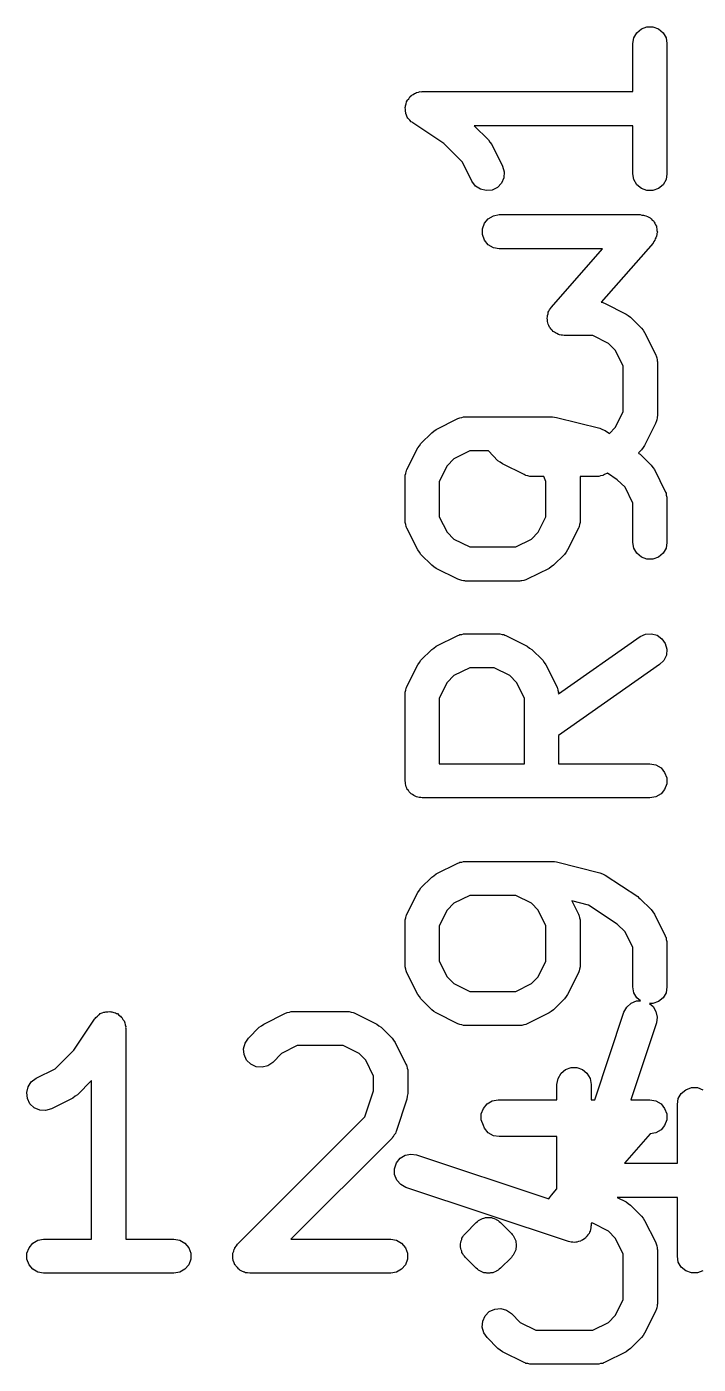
# Model space of a CAD drawing. Extents: x 128.4 to 190.5, y -130.4 to -95.9.
# Drawn here: x 159.12 to 162.06, y -117.03 to -111.15 of the extents above; entities that cross this region are included whole.
import ezdxf

# ---------------------------------------------------------------- set-up
doc = ezdxf.new("R2010")
doc.units = 0
doc.header["$MEASUREMENT"] = 0
doc.layers.add('BLACK', color=7, linetype='CONTINUOUS')

msp = doc.modelspace()

# ---------------------------------------------------------------- linework, layer by layer
at = {"layer": 'Black'}
for p, q in [((161.815, -111.161), (161.839, -111.152)), ((161.839, -111.152), (161.865, -111.152)), ((161.865, -111.152), (161.89, -111.161)), ((161.777, -111.226), (161.782, -111.201)), ((161.782, -111.201), (161.795, -111.178)), ((161.795, -111.178), (161.815, -111.161)), ((161.89, -111.161), (161.91, -111.178)), ((161.91, -111.178), (161.923, -111.201)), ((161.923, -111.201), (161.927, -111.226)), ((161.777, -111.437), (161.777, -111.226)), ((161.927, -111.226), (161.927, -111.798)), ((160.812, -111.45), (160.819, -111.445)), ((160.819, -111.445), (160.823, -111.444)), ((160.823, -111.444), (160.827, -111.441)), ((160.827, -111.441), (160.836, -111.44)), ((160.836, -111.44), (160.844, -111.437)), ((160.844, -111.437), (160.848, -111.438)), ((160.848, -111.438), (160.852, -111.437)), ((160.852, -111.437), (161.777, -111.437)), ((160.778, -111.507), (160.779, -111.503)), ((160.779, -111.516), (160.778, -111.507)), ((160.779, -111.499), (160.782, -111.49)), ((160.779, -111.503), (160.779, -111.499)), ((160.782, -111.49), (160.784, -111.482)), ((160.784, -111.482), (160.786, -111.478)), ((160.786, -111.478), (160.787, -111.474)), ((160.787, -111.474), (160.793, -111.468)), ((160.793, -111.468), (160.798, -111.46)), ((160.798, -111.46), (160.802, -111.458)), ((160.802, -111.458), (160.804, -111.454)), ((160.804, -111.454), (160.812, -111.45)), ((160.779, -111.525), (160.779, -111.516)), ((160.78, -111.529), (160.779, -111.525)), ((160.78, -111.533), (160.78, -111.529)), ((160.784, -111.541), (160.78, -111.533)), ((160.787, -111.549), (160.784, -111.541)), ((160.79, -111.553), (160.787, -111.549)), ((160.792, -111.556), (160.79, -111.553)), ((160.798, -111.562), (160.792, -111.556)), ((160.804, -111.569), (160.798, -111.562)), ((160.808, -111.571), (160.804, -111.569)), ((160.811, -111.574), (160.808, -111.571)), ((160.947, -111.665), (160.811, -111.574)), ((161.777, -111.587), (161.081, -111.587)), ((161.081, -111.587), (161.144, -111.649)), ((161.777, -111.798), (161.777, -111.587)), ((161.029, -111.747), (160.947, -111.665)), ((161.144, -111.649), (161.15, -111.659)), ((161.15, -111.659), (161.158, -111.669)), ((161.158, -111.669), (161.205, -111.764)), ((161.071, -111.831), (161.029, -111.747)), ((161.205, -111.764), (161.213, -111.789)), ((161.213, -111.789), (161.211, -111.815)), ((161.782, -111.823), (161.777, -111.798)), ((161.927, -111.798), (161.923, -111.823)), ((161.087, -111.852), (161.071, -111.831)), ((161.108, -111.866), (161.087, -111.852)), ((161.183, -111.858), (161.159, -111.87)), ((161.201, -111.839), (161.183, -111.858)), ((161.211, -111.815), (161.201, -111.839)), ((161.795, -111.846), (161.782, -111.823)), ((161.815, -111.863), (161.795, -111.846)), ((161.91, -111.846), (161.89, -111.863)), ((161.923, -111.823), (161.91, -111.846)), ((161.134, -111.872), (161.108, -111.866)), ((161.159, -111.87), (161.134, -111.872)), ((161.839, -111.871), (161.815, -111.863)), ((161.865, -111.871), (161.839, -111.871)), ((161.89, -111.863), (161.865, -111.871)), ((161.165, -111.982), (161.19, -111.977)), ((161.19, -111.977), (161.81, -111.977)), ((161.81, -111.977), (161.817, -111.979)), ((161.117, -112.039), (161.126, -112.015)), ((161.126, -112.015), (161.142, -111.995)), ((161.142, -111.995), (161.165, -111.982)), ((161.817, -111.979), (161.824, -111.979)), ((161.824, -111.979), (161.829, -111.981)), ((161.829, -111.981), (161.835, -111.982)), ((161.835, -111.982), (161.842, -111.986)), ((161.842, -111.986), (161.848, -111.988)), ((161.848, -111.988), (161.853, -111.992)), ((161.853, -111.992), (161.858, -111.995)), ((161.858, -111.995), (161.862, -112.001)), ((161.862, -112.001), (161.868, -112.005)), ((161.868, -112.005), (161.871, -112.01)), ((161.871, -112.01), (161.874, -112.015)), ((161.874, -112.015), (161.877, -112.022)), ((161.877, -112.022), (161.881, -112.028)), ((161.881, -112.028), (161.881, -112.034)), ((161.881, -112.034), (161.883, -112.039)), ((161.117, -112.065), (161.117, -112.039)), ((161.126, -112.09), (161.117, -112.065)), ((161.142, -112.11), (161.126, -112.09)), ((161.87, -112.095), (161.866, -112.102)), ((161.874, -112.09), (161.87, -112.095)), ((161.876, -112.084), (161.874, -112.09)), ((161.879, -112.079), (161.876, -112.084)), ((161.881, -112.072), (161.879, -112.079)), ((161.883, -112.065), (161.881, -112.072)), ((161.883, -112.039), (161.883, -112.047)), ((161.883, -112.047), (161.885, -112.054)), ((161.885, -112.054), (161.883, -112.06)), ((161.883, -112.06), (161.883, -112.065)), ((161.165, -112.123), (161.142, -112.11)), ((161.19, -112.127), (161.165, -112.123)), ((161.644, -112.127), (161.19, -112.127)), ((161.42, -112.384), (161.644, -112.127)), ((161.866, -112.102), (161.638, -112.362)), ((161.416, -112.39), (161.42, -112.384)), ((161.638, -112.362), (161.645, -112.363)), ((161.645, -112.363), (161.648, -112.365)), ((161.648, -112.365), (161.653, -112.366)), ((161.653, -112.366), (161.748, -112.414)), ((161.401, -112.432), (161.402, -112.426)), ((161.402, -112.439), (161.401, -112.432)), ((161.402, -112.42), (161.405, -112.413)), ((161.402, -112.426), (161.402, -112.42)), ((161.402, -112.446), (161.402, -112.439)), ((161.404, -112.452), (161.402, -112.446)), ((161.405, -112.413), (161.406, -112.406)), ((161.406, -112.406), (161.409, -112.401)), ((161.409, -112.401), (161.411, -112.396)), ((161.411, -112.396), (161.416, -112.39)), ((161.748, -112.414), (161.757, -112.421)), ((161.757, -112.421), (161.767, -112.428)), ((161.767, -112.428), (161.815, -112.476)), ((161.405, -112.458), (161.404, -112.452)), ((161.409, -112.464), (161.405, -112.458)), ((161.411, -112.471), (161.409, -112.464)), ((161.415, -112.475), (161.411, -112.471)), ((161.418, -112.48), (161.415, -112.475)), ((161.423, -112.485), (161.418, -112.48)), ((161.428, -112.491), (161.423, -112.485)), ((161.433, -112.494), (161.428, -112.491)), ((161.437, -112.497), (161.433, -112.494)), ((161.444, -112.5), (161.437, -112.497)), ((161.451, -112.504), (161.444, -112.5)), ((161.456, -112.505), (161.451, -112.504)), ((161.462, -112.507), (161.456, -112.505)), ((161.815, -112.476), (161.822, -112.485)), ((161.822, -112.485), (161.829, -112.495)), ((161.829, -112.495), (161.877, -112.59)), ((161.469, -112.507), (161.462, -112.507)), ((161.476, -112.508), (161.469, -112.507)), ((161.601, -112.508), (161.476, -112.508)), ((161.67, -112.543), (161.601, -112.508)), ((161.7, -112.573), (161.67, -112.543)), ((161.735, -112.642), (161.7, -112.573)), ((161.877, -112.59), (161.878, -112.594)), ((161.878, -112.594), (161.88, -112.598)), ((161.88, -112.598), (161.882, -112.607)), ((161.882, -112.607), (161.884, -112.615)), ((161.884, -112.615), (161.884, -112.62)), ((161.884, -112.62), (161.885, -112.624)), ((161.735, -112.844), (161.735, -112.642)), ((161.885, -112.624), (161.885, -112.862)), ((161.7, -112.913), (161.735, -112.844)), ((160.914, -112.921), (161.009, -112.873)), ((161.009, -112.873), (161.013, -112.872)), ((161.013, -112.872), (161.017, -112.87)), ((161.017, -112.87), (161.026, -112.868)), ((161.026, -112.868), (161.034, -112.866)), ((161.034, -112.866), (161.039, -112.866)), ((161.039, -112.866), (161.043, -112.865)), ((161.043, -112.865), (161.424, -112.865)), ((161.424, -112.865), (161.433, -112.867)), ((161.433, -112.867), (161.442, -112.868)), ((161.442, -112.868), (161.632, -112.915)), ((161.632, -112.915), (161.644, -112.921)), ((161.675, -112.938), (161.7, -112.913)), ((161.877, -112.895), (161.829, -112.991)), ((161.878, -112.891), (161.877, -112.895)), ((161.88, -112.888), (161.878, -112.891)), ((161.882, -112.879), (161.88, -112.888)), ((161.884, -112.87), (161.882, -112.879)), ((161.885, -112.862), (161.884, -112.866)), ((161.884, -112.866), (161.884, -112.87)), ((160.847, -112.983), (160.895, -112.935)), ((160.895, -112.935), (160.904, -112.928)), ((160.904, -112.928), (160.914, -112.921)), ((161.644, -112.921), (161.656, -112.926)), ((161.656, -112.926), (161.675, -112.938)), ((160.785, -113.097), (160.833, -113.002)), ((160.833, -113.002), (160.84, -112.993)), ((160.84, -112.993), (160.847, -112.983)), ((161.061, -113.015), (160.992, -113.05)), ((161.143, -113.015), (161.061, -113.015)), ((161.185, -113.058), (161.143, -113.015)), ((161.815, -113.01), (161.802, -113.024)), ((161.802, -113.024), (161.804, -113.026)), ((161.804, -113.026), (161.81, -113.03)), ((161.81, -113.03), (161.858, -113.078)), ((161.822, -113), (161.815, -113.01)), ((161.829, -112.991), (161.822, -113)), ((160.962, -113.08), (160.927, -113.149)), ((160.992, -113.05), (160.962, -113.08)), ((161.195, -113.065), (161.185, -113.058)), ((161.205, -113.072), (161.195, -113.065)), ((161.3, -113.119), (161.205, -113.072)), ((161.858, -113.078), (161.865, -113.088)), ((161.865, -113.088), (161.872, -113.097)), ((160.777, -113.131), (160.778, -113.127)), ((160.777, -113.321), (160.777, -113.131)), ((160.778, -113.122), (160.78, -113.114)), ((160.778, -113.127), (160.778, -113.122)), ((160.78, -113.114), (160.782, -113.105)), ((160.782, -113.105), (160.784, -113.102)), ((160.784, -113.102), (160.785, -113.097)), ((160.927, -113.149), (160.927, -113.304)), ((161.304, -113.121), (161.3, -113.119)), ((161.308, -113.123), (161.304, -113.121)), ((161.316, -113.124), (161.308, -113.123)), ((161.325, -113.127), (161.316, -113.124)), ((161.329, -113.127), (161.325, -113.127)), ((161.333, -113.127), (161.329, -113.127)), ((161.386, -113.127), (161.333, -113.127)), ((161.396, -113.149), (161.386, -113.127)), ((161.396, -113.304), (161.396, -113.149)), ((161.619, -113.127), (161.546, -113.127)), ((161.546, -113.127), (161.546, -113.131)), ((161.546, -113.131), (161.546, -113.321)), ((161.623, -113.127), (161.619, -113.127)), ((161.628, -113.127), (161.623, -113.127)), ((161.636, -113.124), (161.628, -113.127)), ((161.645, -113.123), (161.636, -113.124)), ((161.648, -113.121), (161.645, -113.123)), ((161.653, -113.119), (161.648, -113.121)), ((161.666, -113.113), (161.653, -113.119)), ((161.709, -113.142), (161.666, -113.113)), ((161.743, -113.175), (161.709, -113.142)), ((161.872, -113.097), (161.919, -113.193)), ((161.777, -113.244), (161.743, -113.175)), ((161.919, -113.193), (161.921, -113.197)), ((161.921, -113.197), (161.923, -113.201)), ((161.923, -113.201), (161.924, -113.209)), ((161.924, -113.209), (161.927, -113.218)), ((161.777, -113.417), (161.777, -113.244)), ((161.927, -113.218), (161.927, -113.222)), ((161.927, -113.222), (161.927, -113.226)), ((161.927, -113.226), (161.927, -113.417)), ((160.778, -113.326), (160.777, -113.321)), ((160.778, -113.33), (160.778, -113.326)), ((160.927, -113.304), (160.962, -113.372)), ((161.362, -113.372), (161.396, -113.304)), ((161.546, -113.321), (161.546, -113.326)), ((161.546, -113.326), (161.546, -113.33)), ((160.78, -113.338), (160.778, -113.33)), ((160.782, -113.347), (160.78, -113.338)), ((160.784, -113.351), (160.782, -113.347)), ((160.785, -113.355), (160.784, -113.351)), ((160.833, -113.45), (160.785, -113.355)), ((160.962, -113.372), (160.992, -113.403)), ((161.332, -113.403), (161.362, -113.372)), ((161.539, -113.355), (161.491, -113.45)), ((161.54, -113.351), (161.539, -113.355)), ((161.542, -113.347), (161.54, -113.351)), ((161.543, -113.338), (161.542, -113.347)), ((161.546, -113.33), (161.543, -113.338)), ((160.992, -113.403), (161.061, -113.437)), ((161.061, -113.437), (161.263, -113.437)), ((161.263, -113.437), (161.332, -113.403)), ((161.782, -113.442), (161.777, -113.417)), ((161.795, -113.465), (161.782, -113.442)), ((161.923, -113.442), (161.91, -113.465)), ((161.927, -113.417), (161.923, -113.442)), ((160.84, -113.46), (160.833, -113.45)), ((160.847, -113.47), (160.84, -113.46)), ((160.895, -113.517), (160.847, -113.47)), ((161.477, -113.47), (161.429, -113.517)), ((161.484, -113.46), (161.477, -113.47)), ((161.491, -113.45), (161.484, -113.46)), ((161.815, -113.482), (161.795, -113.465)), ((161.839, -113.491), (161.815, -113.482)), ((161.865, -113.491), (161.839, -113.491)), ((161.89, -113.482), (161.865, -113.491)), ((161.91, -113.465), (161.89, -113.482)), ((160.904, -113.524), (160.895, -113.517)), ((160.914, -113.531), (160.904, -113.524)), ((161.009, -113.579), (160.914, -113.531)), ((161.41, -113.531), (161.314, -113.579)), ((161.419, -113.524), (161.41, -113.531)), ((161.429, -113.517), (161.419, -113.524)), ((161.013, -113.58), (161.009, -113.579)), ((161.017, -113.582), (161.013, -113.58)), ((161.026, -113.584), (161.017, -113.582)), ((161.034, -113.586), (161.026, -113.584)), ((161.039, -113.586), (161.034, -113.586)), ((161.043, -113.587), (161.039, -113.586)), ((161.281, -113.587), (161.043, -113.587)), ((161.285, -113.586), (161.281, -113.587)), ((161.29, -113.586), (161.285, -113.586)), ((161.298, -113.584), (161.29, -113.586)), ((161.307, -113.582), (161.298, -113.584)), ((161.31, -113.58), (161.307, -113.582)), ((161.314, -113.579), (161.31, -113.58)), ((160.914, -113.873), (161.009, -113.826)), ((161.009, -113.826), (161.013, -113.825)), ((161.013, -113.825), (161.017, -113.822)), ((161.017, -113.822), (161.026, -113.821)), ((161.026, -113.821), (161.034, -113.818)), ((161.034, -113.818), (161.039, -113.819)), ((161.039, -113.819), (161.043, -113.818)), ((161.043, -113.818), (161.186, -113.818)), ((161.186, -113.818), (161.19, -113.819)), ((161.19, -113.819), (161.194, -113.818)), ((161.194, -113.818), (161.203, -113.821)), ((161.203, -113.821), (161.211, -113.822)), ((161.211, -113.822), (161.215, -113.825)), ((161.215, -113.825), (161.219, -113.826)), ((161.219, -113.826), (161.314, -113.873)), ((161.451, -114.082), (161.809, -113.831)), ((161.809, -113.831), (161.833, -113.82)), ((161.833, -113.82), (161.859, -113.818)), ((161.859, -113.818), (161.884, -113.825)), ((161.884, -113.825), (161.905, -113.84)), ((161.905, -113.84), (161.92, -113.861)), ((160.847, -113.935), (160.895, -113.887)), ((160.895, -113.887), (160.904, -113.881)), ((160.904, -113.881), (160.914, -113.873)), ((161.314, -113.873), (161.324, -113.881)), ((161.324, -113.881), (161.334, -113.887)), ((161.334, -113.887), (161.382, -113.935)), ((161.925, -113.912), (161.914, -113.936)), ((161.92, -113.861), (161.927, -113.886)), ((161.927, -113.886), (161.925, -113.912)), ((160.785, -114.05), (160.833, -113.955)), ((160.833, -113.955), (160.84, -113.945)), ((160.84, -113.945), (160.847, -113.935)), ((161.061, -113.968), (160.992, -114.002)), ((161.168, -113.968), (161.061, -113.968)), ((161.237, -114.002), (161.168, -113.968)), ((161.382, -113.935), (161.388, -113.945)), ((161.388, -113.945), (161.396, -113.955)), ((161.396, -113.955), (161.443, -114.05)), ((161.895, -113.954), (161.451, -114.265)), ((161.914, -113.936), (161.895, -113.954)), ((160.962, -114.033), (160.927, -114.101)), ((160.992, -114.002), (160.962, -114.033)), ((161.267, -114.033), (161.237, -114.002)), ((161.301, -114.101), (161.267, -114.033)), ((160.777, -114.083), (160.778, -114.079)), ((160.777, -114.464), (160.777, -114.083)), ((160.778, -114.075), (160.78, -114.066)), ((160.778, -114.079), (160.778, -114.075)), ((160.78, -114.066), (160.782, -114.058)), ((160.782, -114.058), (160.784, -114.054)), ((160.784, -114.054), (160.785, -114.05)), ((161.443, -114.05), (161.445, -114.054)), ((161.445, -114.054), (161.447, -114.058)), ((161.447, -114.058), (161.448, -114.066)), ((161.448, -114.066), (161.451, -114.075)), ((161.451, -114.075), (161.45, -114.079)), ((161.45, -114.079), (161.451, -114.082)), ((160.927, -114.101), (160.927, -114.389)), ((161.301, -114.389), (161.301, -114.101)), ((161.451, -114.265), (161.451, -114.389)), ((160.927, -114.389), (161.301, -114.389)), ((161.451, -114.389), (161.852, -114.389)), ((161.852, -114.389), (161.878, -114.394)), ((161.878, -114.394), (161.901, -114.407)), ((161.901, -114.407), (161.917, -114.427)), ((161.917, -114.427), (161.926, -114.451)), ((160.779, -114.471), (160.777, -114.464)), ((160.779, -114.477), (160.779, -114.471)), ((160.781, -114.483), (160.779, -114.477)), ((160.782, -114.49), (160.781, -114.483)), ((160.785, -114.496), (160.782, -114.49)), ((160.787, -114.502), (160.785, -114.496)), ((160.792, -114.507), (160.787, -114.502)), ((161.917, -114.502), (161.901, -114.522)), ((161.926, -114.477), (161.917, -114.502)), ((161.926, -114.451), (161.926, -114.477)), ((160.795, -114.512), (160.792, -114.507)), ((160.8, -114.517), (160.795, -114.512)), ((160.804, -114.522), (160.8, -114.517)), ((160.81, -114.525), (160.804, -114.522)), ((160.815, -114.529), (160.81, -114.525)), ((160.821, -114.531), (160.815, -114.529)), ((160.827, -114.535), (160.821, -114.531)), ((160.833, -114.536), (160.827, -114.535)), ((160.839, -114.538), (160.833, -114.536)), ((160.846, -114.538), (160.839, -114.538)), ((160.852, -114.539), (160.846, -114.538)), ((161.852, -114.539), (160.852, -114.539)), ((161.878, -114.535), (161.852, -114.539)), ((161.901, -114.522), (161.878, -114.535)), ((160.914, -114.873), (161.009, -114.826)), ((161.009, -114.826), (161.013, -114.825)), ((161.013, -114.825), (161.017, -114.822)), ((161.017, -114.822), (161.026, -114.821)), ((161.026, -114.821), (161.034, -114.818)), ((161.034, -114.818), (161.039, -114.819)), ((161.039, -114.819), (161.043, -114.818)), ((161.043, -114.818), (161.424, -114.818)), ((161.424, -114.818), (161.433, -114.819)), ((161.433, -114.819), (161.442, -114.82)), ((161.442, -114.82), (161.632, -114.868)), ((160.847, -114.935), (160.895, -114.887)), ((160.895, -114.887), (160.904, -114.881)), ((160.904, -114.881), (160.914, -114.873)), ((161.632, -114.868), (161.644, -114.873)), ((161.644, -114.873), (161.656, -114.878)), ((161.656, -114.878), (161.799, -114.973)), ((160.785, -115.05), (160.833, -114.955)), ((160.833, -114.955), (160.84, -114.945)), ((160.84, -114.945), (160.847, -114.935)), ((161.061, -114.968), (160.992, -115.002)), ((161.263, -114.968), (161.061, -114.968)), ((161.332, -115.002), (161.263, -114.968)), ((161.799, -114.973), (161.804, -114.978)), ((160.992, -115.002), (160.962, -115.033)), ((161.362, -115.033), (161.332, -115.002)), ((161.583, -115.01), (161.509, -114.992)), ((161.509, -114.992), (161.539, -115.05)), ((161.709, -115.094), (161.583, -115.01)), ((161.804, -114.978), (161.81, -114.983)), ((161.81, -114.983), (161.858, -115.03)), ((161.858, -115.03), (161.865, -115.04)), ((160.777, -115.083), (160.778, -115.079)), ((160.777, -115.274), (160.777, -115.083)), ((160.778, -115.075), (160.78, -115.066)), ((160.778, -115.079), (160.778, -115.075)), ((160.78, -115.066), (160.782, -115.058)), ((160.782, -115.058), (160.784, -115.054)), ((160.784, -115.054), (160.785, -115.05)), ((160.962, -115.033), (160.927, -115.101)), ((161.396, -115.101), (161.362, -115.033)), ((161.539, -115.05), (161.54, -115.054)), ((161.54, -115.054), (161.542, -115.058)), ((161.542, -115.058), (161.543, -115.066)), ((161.543, -115.066), (161.546, -115.075)), ((161.546, -115.075), (161.546, -115.079)), ((161.546, -115.079), (161.546, -115.083)), ((161.546, -115.083), (161.546, -115.274)), ((161.865, -115.04), (161.872, -115.05)), ((161.872, -115.05), (161.919, -115.145)), ((160.927, -115.101), (160.927, -115.256)), ((161.396, -115.256), (161.396, -115.101)), ((161.743, -115.128), (161.709, -115.094)), ((161.777, -115.196), (161.743, -115.128)), ((161.919, -115.145), (161.921, -115.149)), ((161.921, -115.149), (161.923, -115.153)), ((161.777, -115.369), (161.777, -115.196)), ((161.923, -115.153), (161.924, -115.162)), ((161.924, -115.162), (161.927, -115.17)), ((161.927, -115.17), (161.927, -115.174)), ((161.927, -115.174), (161.927, -115.179)), ((161.927, -115.179), (161.927, -115.369)), ((160.927, -115.256), (160.962, -115.325)), ((161.362, -115.325), (161.396, -115.256)), ((160.778, -115.278), (160.777, -115.274)), ((160.778, -115.282), (160.778, -115.278)), ((160.78, -115.291), (160.778, -115.282)), ((160.782, -115.299), (160.78, -115.291)), ((160.784, -115.303), (160.782, -115.299)), ((160.785, -115.307), (160.784, -115.303)), ((160.833, -115.403), (160.785, -115.307)), ((160.962, -115.325), (160.992, -115.355)), ((161.332, -115.355), (161.362, -115.325)), ((161.539, -115.307), (161.491, -115.403)), ((161.54, -115.303), (161.539, -115.307)), ((161.542, -115.299), (161.54, -115.303)), ((161.543, -115.291), (161.542, -115.299)), ((161.546, -115.282), (161.543, -115.291)), ((161.546, -115.274), (161.546, -115.278)), ((161.546, -115.278), (161.546, -115.282)), ((160.992, -115.355), (161.061, -115.389)), ((161.263, -115.389), (161.332, -115.355)), ((161.782, -115.395), (161.777, -115.369)), ((161.927, -115.369), (161.923, -115.395)), ((160.84, -115.412), (160.833, -115.403)), ((160.847, -115.422), (160.84, -115.412)), ((160.895, -115.47), (160.847, -115.422)), ((161.061, -115.389), (161.263, -115.389)), ((161.477, -115.422), (161.429, -115.47)), ((161.484, -115.412), (161.477, -115.422)), ((161.491, -115.403), (161.484, -115.412)), ((161.751, -115.458), (161.77, -115.441)), ((161.77, -115.441), (161.794, -115.431)), ((161.795, -115.417), (161.782, -115.395)), ((161.794, -115.431), (161.811, -115.431)), ((161.811, -115.431), (161.795, -115.417)), ((161.865, -115.443), (161.85, -115.443)), ((161.85, -115.443), (161.866, -115.455)), ((161.89, -115.434), (161.865, -115.443)), ((161.91, -115.417), (161.89, -115.434)), ((161.923, -115.395), (161.91, -115.417)), ((159.419, -115.504), (159.426, -115.498)), ((159.426, -115.498), (159.432, -115.492)), ((159.432, -115.492), (159.436, -115.49)), ((159.436, -115.49), (159.439, -115.487)), ((159.439, -115.487), (159.447, -115.484)), ((159.447, -115.484), (159.455, -115.48)), ((159.455, -115.48), (159.459, -115.48)), ((159.459, -115.48), (159.463, -115.479)), ((159.463, -115.479), (159.472, -115.479)), ((159.472, -115.479), (159.481, -115.478)), ((159.481, -115.478), (159.485, -115.479)), ((159.485, -115.479), (159.489, -115.479)), ((159.489, -115.479), (159.498, -115.482)), ((159.498, -115.482), (159.506, -115.484)), ((159.506, -115.484), (159.51, -115.486)), ((159.51, -115.486), (159.514, -115.487)), ((159.514, -115.487), (159.521, -115.493)), ((159.521, -115.493), (159.528, -115.498)), ((159.528, -115.498), (159.53, -115.502)), ((159.53, -115.502), (159.534, -115.504)), ((160.157, -115.533), (160.252, -115.485)), ((160.252, -115.485), (160.256, -115.484)), ((160.256, -115.484), (160.26, -115.482)), ((160.26, -115.482), (160.269, -115.48)), ((160.269, -115.48), (160.277, -115.478)), ((160.277, -115.478), (160.281, -115.478)), ((160.281, -115.478), (160.286, -115.477)), ((160.286, -115.477), (160.524, -115.477)), ((160.524, -115.477), (160.528, -115.478)), ((160.528, -115.478), (160.532, -115.478)), ((160.532, -115.478), (160.541, -115.48)), ((160.541, -115.48), (160.549, -115.482)), ((160.549, -115.482), (160.553, -115.484)), ((160.553, -115.484), (160.557, -115.485)), ((160.557, -115.485), (160.653, -115.533)), ((160.904, -115.477), (160.895, -115.47)), ((160.914, -115.484), (160.904, -115.477)), ((161.009, -115.531), (160.914, -115.484)), ((161.41, -115.484), (161.314, -115.531)), ((161.419, -115.477), (161.41, -115.484)), ((161.429, -115.47), (161.419, -115.477)), ((161.61, -115.865), (161.738, -115.481)), ((161.738, -115.481), (161.751, -115.458)), ((161.866, -115.455), (161.879, -115.477)), ((161.879, -115.477), (161.884, -115.503)), ((159.323, -115.647), (159.414, -115.511)), ((159.414, -115.511), (159.417, -115.508)), ((159.417, -115.508), (159.419, -115.504)), ((159.534, -115.504), (159.538, -115.512)), ((159.538, -115.512), (159.543, -115.519)), ((159.543, -115.519), (159.545, -115.523)), ((159.545, -115.523), (159.547, -115.527)), ((159.547, -115.527), (159.548, -115.536)), ((159.548, -115.536), (159.551, -115.544)), ((159.551, -115.544), (159.55, -115.548)), ((159.55, -115.548), (159.551, -115.552)), ((159.551, -115.552), (159.551, -116.477)), ((160.09, -115.595), (160.137, -115.547)), ((160.137, -115.547), (160.147, -115.54)), ((160.147, -115.54), (160.157, -115.533)), ((160.653, -115.533), (160.662, -115.54)), ((160.662, -115.54), (160.672, -115.547)), ((160.672, -115.547), (160.72, -115.595)), ((161.013, -115.533), (161.009, -115.531)), ((161.017, -115.535), (161.013, -115.533)), ((161.026, -115.536), (161.017, -115.535)), ((161.034, -115.539), (161.026, -115.536)), ((161.039, -115.539), (161.034, -115.539)), ((161.043, -115.539), (161.039, -115.539)), ((161.281, -115.539), (161.043, -115.539)), ((161.285, -115.539), (161.281, -115.539)), ((161.29, -115.539), (161.285, -115.539)), ((161.298, -115.536), (161.29, -115.539)), ((161.307, -115.535), (161.298, -115.536)), ((161.31, -115.533), (161.307, -115.535)), ((161.314, -115.531), (161.31, -115.533)), ((161.881, -115.528), (161.768, -115.865)), ((161.884, -115.503), (161.881, -115.528)), ((160.068, -115.641), (160.075, -115.616)), ((160.075, -115.616), (160.09, -115.595)), ((160.72, -115.595), (160.727, -115.604)), ((160.727, -115.604), (160.734, -115.614)), ((160.734, -115.614), (160.781, -115.709)), ((159.241, -115.729), (159.323, -115.647)), ((160.07, -115.667), (160.068, -115.641)), ((160.081, -115.691), (160.07, -115.667)), ((160.235, -115.662), (160.196, -115.701)), ((160.303, -115.627), (160.235, -115.662)), ((160.506, -115.627), (160.303, -115.627)), ((160.575, -115.662), (160.506, -115.627)), ((160.605, -115.692), (160.575, -115.662)), ((159.157, -115.771), (159.241, -115.729)), ((160.1, -115.709), (160.081, -115.691)), ((160.123, -115.72), (160.1, -115.709)), ((160.149, -115.722), (160.123, -115.72)), ((160.175, -115.716), (160.149, -115.722)), ((160.196, -115.701), (160.175, -115.716)), ((160.639, -115.761), (160.605, -115.692)), ((160.781, -115.709), (160.783, -115.713)), ((160.783, -115.713), (160.785, -115.717)), ((160.785, -115.717), (160.786, -115.726)), ((160.786, -115.726), (160.789, -115.734)), ((160.789, -115.734), (160.789, -115.739)), ((161.462, -115.749), (161.482, -115.733)), ((161.482, -115.733), (161.506, -115.724)), ((161.506, -115.724), (161.532, -115.724)), ((161.532, -115.724), (161.557, -115.733)), ((161.557, -115.733), (161.576, -115.749)), ((159.122, -115.808), (159.136, -115.787)), ((159.136, -115.787), (159.157, -115.771)), ((159.401, -115.781), (159.339, -115.844)), ((159.401, -116.477), (159.401, -115.781)), ((160.639, -115.826), (160.639, -115.761)), ((160.789, -115.739), (160.789, -115.743)), ((160.789, -115.743), (160.789, -115.838)), ((161.444, -115.798), (161.449, -115.772)), ((161.449, -115.772), (161.462, -115.749)), ((161.576, -115.749), (161.59, -115.772)), ((161.59, -115.772), (161.594, -115.798)), ((159.116, -115.834), (159.122, -115.808)), ((159.119, -115.859), (159.116, -115.834)), ((159.329, -115.85), (159.319, -115.858)), ((159.339, -115.844), (159.329, -115.85)), ((160.601, -115.94), (160.639, -115.826)), ((160.787, -115.85), (160.785, -115.862)), ((160.789, -115.838), (160.787, -115.85)), ((161.444, -115.865), (161.444, -115.798)), ((161.594, -115.798), (161.594, -115.865)), ((161.977, -115.86), (161.99, -115.838)), ((161.99, -115.838), (162.01, -115.821)), ((162.01, -115.821), (162.035, -115.812)), ((162.035, -115.812), (162.061, -115.812)), ((162.061, -115.812), (162.085, -115.821)), ((159.13, -115.883), (159.119, -115.859)), ((159.149, -115.901), (159.13, -115.883)), ((159.173, -115.911), (159.149, -115.901)), ((159.199, -115.913), (159.173, -115.911)), ((159.224, -115.905), (159.199, -115.913)), ((159.319, -115.858), (159.224, -115.905)), ((160.785, -115.862), (160.738, -116.005)), ((161.112, -115.927), (161.121, -115.903)), ((161.121, -115.903), (161.138, -115.883)), ((161.138, -115.883), (161.16, -115.87)), ((161.16, -115.87), (161.186, -115.865)), ((161.186, -115.865), (161.444, -115.865)), ((161.594, -115.865), (161.61, -115.865)), ((161.768, -115.865), (161.852, -115.865)), ((161.852, -115.865), (161.878, -115.87)), ((161.878, -115.87), (161.901, -115.883)), ((161.901, -115.883), (161.917, -115.903)), ((161.917, -115.903), (161.926, -115.927)), ((161.973, -115.886), (161.977, -115.86)), ((161.973, -116.144), (161.973, -115.886)), ((160.042, -116.499), (160.601, -115.94)), ((161.112, -115.953), (161.112, -115.927)), ((161.121, -115.978), (161.112, -115.953)), ((161.926, -115.953), (161.917, -115.978)), ((161.926, -115.927), (161.926, -115.953)), ((160.722, -116.03), (160.72, -116.034)), ((160.725, -116.028), (160.722, -116.03)), ((160.73, -116.02), (160.725, -116.028)), ((160.735, -116.013), (160.73, -116.02)), ((160.736, -116.008), (160.735, -116.013)), ((160.738, -116.005), (160.736, -116.008)), ((161.122, -115.979), (161.121, -115.978)), ((161.126, -115.99), (161.122, -115.979)), ((161.142, -116.01), (161.126, -115.99)), ((161.165, -116.023), (161.142, -116.01)), ((161.19, -116.027), (161.165, -116.023)), ((161.444, -116.027), (161.19, -116.027)), ((161.444, -116.256), (161.444, -116.027)), ((161.854, -116.015), (161.741, -116.144)), ((161.878, -116.011), (161.854, -116.015)), ((161.901, -115.998), (161.878, -116.011)), ((161.917, -115.978), (161.901, -115.998)), ((160.72, -116.034), (160.276, -116.477)), ((160.731, -116.168), (160.739, -116.143)), ((160.739, -116.143), (160.755, -116.122)), ((160.755, -116.122), (160.777, -116.109)), ((160.777, -116.109), (160.803, -116.104)), ((160.803, -116.104), (160.828, -116.107)), ((160.828, -116.107), (161.409, -116.301)), ((161.741, -116.144), (161.973, -116.144)), ((160.731, -116.194), (160.731, -116.168)), ((160.741, -116.218), (160.731, -116.194)), ((160.758, -116.237), (160.741, -116.218)), ((160.781, -116.25), (160.758, -116.237)), ((161.495, -116.488), (160.781, -116.25)), ((161.42, -116.284), (161.444, -116.256)), ((161.409, -116.301), (161.411, -116.296)), ((161.411, -116.296), (161.416, -116.29)), ((161.416, -116.29), (161.42, -116.284)), ((161.973, -116.294), (161.708, -116.294)), ((161.708, -116.294), (161.748, -116.314)), ((161.748, -116.314), (161.757, -116.321)), ((161.757, -116.321), (161.767, -116.328)), ((161.973, -116.552), (161.973, -116.294)), ((161.127, -116.384), (161.13, -116.383)), ((161.13, -116.383), (161.133, -116.383)), ((161.133, -116.383), (161.136, -116.382)), ((161.136, -116.382), (161.143, -116.383)), ((161.143, -116.383), (161.149, -116.382)), ((161.149, -116.382), (161.153, -116.383)), ((161.153, -116.383), (161.156, -116.383)), ((161.156, -116.383), (161.159, -116.384)), ((161.767, -116.328), (161.815, -116.376)), ((161.815, -116.376), (161.822, -116.385)), ((161.042, -116.452), (161.09, -116.404)), ((161.09, -116.404), (161.095, -116.4)), ((161.095, -116.4), (161.1, -116.396)), ((161.1, -116.396), (161.103, -116.394)), ((161.103, -116.394), (161.105, -116.392)), ((161.105, -116.392), (161.108, -116.391)), ((161.108, -116.391), (161.111, -116.389)), ((161.111, -116.389), (161.117, -116.387)), ((161.117, -116.387), (161.123, -116.385)), ((161.123, -116.385), (161.127, -116.384)), ((161.159, -116.384), (161.162, -116.385)), ((161.162, -116.385), (161.168, -116.387)), ((161.168, -116.387), (161.175, -116.389)), ((161.175, -116.389), (161.177, -116.391)), ((161.177, -116.391), (161.18, -116.392)), ((161.18, -116.392), (161.183, -116.394)), ((161.183, -116.394), (161.186, -116.396)), ((161.186, -116.396), (161.191, -116.4)), ((161.191, -116.4), (161.196, -116.404)), ((161.196, -116.404), (161.244, -116.452)), ((161.59, -116.442), (161.587, -116.447)), ((161.591, -116.435), (161.59, -116.442)), ((161.593, -116.428), (161.591, -116.435)), ((161.594, -116.417), (161.593, -116.422)), ((161.593, -116.422), (161.593, -116.428)), ((161.601, -116.408), (161.594, -116.408)), ((161.594, -116.408), (161.594, -116.417)), ((161.67, -116.443), (161.601, -116.408)), ((161.822, -116.385), (161.829, -116.395)), ((161.829, -116.395), (161.877, -116.49)), ((159.126, -116.515), (159.142, -116.495)), ((159.142, -116.495), (159.165, -116.482)), ((159.165, -116.482), (159.19, -116.477)), ((159.19, -116.477), (159.401, -116.477)), ((159.551, -116.477), (159.762, -116.477)), ((159.762, -116.477), (159.788, -116.482)), ((159.788, -116.482), (159.81, -116.495)), ((159.81, -116.495), (159.827, -116.515)), ((160.037, -116.507), (160.042, -116.499)), ((160.276, -116.477), (160.714, -116.477)), ((160.714, -116.477), (160.74, -116.482)), ((160.74, -116.482), (160.762, -116.495)), ((160.762, -116.495), (160.779, -116.515)), ((161.021, -116.498), (161.022, -116.492)), ((161.021, -116.505), (161.021, -116.498)), ((161.022, -116.492), (161.023, -116.485)), ((161.023, -116.485), (161.026, -116.479)), ((161.026, -116.479), (161.027, -116.473)), ((161.027, -116.473), (161.031, -116.468)), ((161.031, -116.468), (161.034, -116.462)), ((161.034, -116.462), (161.038, -116.457)), ((161.038, -116.457), (161.042, -116.452)), ((161.244, -116.452), (161.247, -116.457)), ((161.247, -116.457), (161.252, -116.462)), ((161.252, -116.462), (161.255, -116.468)), ((161.255, -116.468), (161.258, -116.473)), ((161.258, -116.473), (161.26, -116.479)), ((161.26, -116.479), (161.263, -116.485)), ((161.263, -116.485), (161.263, -116.492)), ((161.263, -116.492), (161.265, -116.498)), ((161.265, -116.498), (161.265, -116.505)), ((161.501, -116.489), (161.495, -116.488)), ((161.506, -116.491), (161.501, -116.489)), ((161.514, -116.491), (161.506, -116.491)), ((161.521, -116.492), (161.514, -116.491)), ((161.527, -116.491), (161.521, -116.492)), ((161.532, -116.491), (161.527, -116.491)), ((161.539, -116.488), (161.532, -116.491)), ((161.547, -116.486), (161.539, -116.488)), ((161.551, -116.484), (161.547, -116.486)), ((161.557, -116.482), (161.551, -116.484)), ((161.562, -116.477), (161.557, -116.482)), ((161.569, -116.473), (161.562, -116.477)), ((161.572, -116.468), (161.569, -116.473)), ((161.576, -116.465), (161.572, -116.468)), ((161.58, -116.458), (161.576, -116.465)), ((161.585, -116.452), (161.58, -116.458)), ((161.587, -116.447), (161.585, -116.452)), ((161.7, -116.473), (161.67, -116.443)), ((161.735, -116.542), (161.7, -116.473)), ((161.877, -116.49), (161.878, -116.494)), ((161.878, -116.494), (161.88, -116.498)), ((161.88, -116.498), (161.882, -116.507)), ((159.117, -116.539), (159.126, -116.515)), ((159.117, -116.565), (159.117, -116.539)), ((159.827, -116.515), (159.836, -116.539)), ((159.836, -116.539), (159.836, -116.565)), ((160.021, -116.539), (160.025, -116.53)), ((160.021, -116.543), (160.021, -116.539)), ((160.021, -116.546), (160.021, -116.543)), ((160.021, -116.556), (160.021, -116.546)), ((160.021, -116.565), (160.021, -116.556)), ((160.025, -116.53), (160.027, -116.521)), ((160.027, -116.521), (160.029, -116.518)), ((160.029, -116.518), (160.03, -116.515)), ((160.03, -116.515), (160.037, -116.507)), ((160.779, -116.515), (160.788, -116.539)), ((160.788, -116.539), (160.788, -116.565)), ((161.021, -116.511), (161.021, -116.505)), ((161.022, -116.518), (161.021, -116.511)), ((161.023, -116.524), (161.022, -116.518)), ((161.026, -116.53), (161.023, -116.524)), ((161.027, -116.536), (161.026, -116.53)), ((161.031, -116.542), (161.027, -116.536)), ((161.034, -116.548), (161.031, -116.542)), ((161.038, -116.552), (161.034, -116.548)), ((161.042, -116.558), (161.038, -116.552)), ((161.09, -116.605), (161.042, -116.558)), ((161.244, -116.558), (161.196, -116.605)), ((161.247, -116.552), (161.244, -116.558)), ((161.252, -116.548), (161.247, -116.552)), ((161.255, -116.542), (161.252, -116.548)), ((161.258, -116.536), (161.255, -116.542)), ((161.26, -116.53), (161.258, -116.536)), ((161.263, -116.524), (161.26, -116.53)), ((161.265, -116.511), (161.263, -116.518)), ((161.263, -116.518), (161.263, -116.524)), ((161.265, -116.505), (161.265, -116.511)), ((161.735, -116.744), (161.735, -116.542)), ((161.882, -116.507), (161.884, -116.515)), ((161.884, -116.515), (161.884, -116.52)), ((161.884, -116.52), (161.885, -116.524)), ((161.885, -116.524), (161.885, -116.762)), ((161.977, -116.578), (161.973, -116.552)), ((159.126, -116.59), (159.117, -116.565)), ((159.142, -116.61), (159.126, -116.59)), ((159.165, -116.623), (159.142, -116.61)), ((159.81, -116.61), (159.788, -116.623)), ((159.827, -116.59), (159.81, -116.61)), ((159.836, -116.565), (159.827, -116.59)), ((160.023, -116.569), (160.021, -116.565)), ((160.023, -116.572), (160.023, -116.569)), ((160.027, -116.581), (160.023, -116.572)), ((160.03, -116.59), (160.027, -116.581)), ((160.032, -116.592), (160.03, -116.59)), ((160.034, -116.595), (160.032, -116.592)), ((160.041, -116.602), (160.034, -116.595)), ((160.047, -116.61), (160.041, -116.602)), ((160.05, -116.611), (160.047, -116.61)), ((160.052, -116.614), (160.05, -116.611)), ((160.061, -116.618), (160.052, -116.614)), ((160.07, -116.623), (160.061, -116.618)), ((160.762, -116.61), (160.74, -116.623)), ((160.779, -116.59), (160.762, -116.61)), ((160.788, -116.565), (160.779, -116.59)), ((161.095, -116.609), (161.09, -116.605)), ((161.1, -116.614), (161.095, -116.609)), ((161.103, -116.615), (161.1, -116.614)), ((161.105, -116.617), (161.103, -116.615)), ((161.108, -116.618), (161.105, -116.617)), ((161.111, -116.62), (161.108, -116.618)), ((161.177, -116.618), (161.175, -116.62)), ((161.18, -116.617), (161.177, -116.618)), ((161.183, -116.615), (161.18, -116.617)), ((161.186, -116.614), (161.183, -116.615)), ((161.191, -116.609), (161.186, -116.614)), ((161.196, -116.605), (161.191, -116.609)), ((161.99, -116.601), (161.977, -116.578)), ((162.01, -116.617), (161.99, -116.601)), ((162.035, -116.626), (162.01, -116.617)), ((162.085, -116.617), (162.061, -116.626)), ((159.19, -116.627), (159.165, -116.623)), ((159.762, -116.627), (159.19, -116.627)), ((159.788, -116.623), (159.762, -116.627)), ((160.073, -116.623), (160.07, -116.623)), ((160.076, -116.625), (160.073, -116.623)), ((160.086, -116.626), (160.076, -116.625)), ((160.095, -116.627), (160.086, -116.626)), ((160.714, -116.627), (160.095, -116.627)), ((160.74, -116.623), (160.714, -116.627)), ((161.117, -116.622), (161.111, -116.62)), ((161.123, -116.625), (161.117, -116.622)), ((161.127, -116.625), (161.123, -116.625)), ((161.13, -116.626), (161.127, -116.625)), ((161.133, -116.626), (161.13, -116.626)), ((161.136, -116.627), (161.133, -116.626)), ((161.143, -116.627), (161.136, -116.627)), ((161.149, -116.627), (161.143, -116.627)), ((161.153, -116.626), (161.149, -116.627)), ((161.156, -116.626), (161.153, -116.626)), ((161.159, -116.625), (161.156, -116.626)), ((161.162, -116.625), (161.159, -116.625)), ((161.168, -116.622), (161.162, -116.625)), ((161.175, -116.62), (161.168, -116.622)), ((162.061, -116.626), (162.035, -116.626)), ((161.147, -116.796), (161.171, -116.785)), ((161.171, -116.785), (161.197, -116.782)), ((161.197, -116.782), (161.222, -116.789)), ((161.222, -116.789), (161.244, -116.804)), ((161.7, -116.813), (161.735, -116.744)), ((161.878, -116.791), (161.877, -116.795)), ((161.88, -116.788), (161.878, -116.791)), ((161.882, -116.779), (161.88, -116.788)), ((161.884, -116.77), (161.882, -116.779)), ((161.885, -116.762), (161.884, -116.766)), ((161.884, -116.766), (161.884, -116.77)), ((161.116, -116.864), (161.118, -116.838)), ((161.118, -116.838), (161.129, -116.814)), ((161.129, -116.814), (161.147, -116.796)), ((161.244, -116.804), (161.283, -116.843)), ((161.283, -116.843), (161.351, -116.877)), ((161.601, -116.877), (161.67, -116.843)), ((161.67, -116.843), (161.7, -116.813)), ((161.877, -116.795), (161.829, -116.891)), ((161.123, -116.889), (161.116, -116.864)), ((161.137, -116.91), (161.123, -116.889)), ((161.185, -116.958), (161.137, -116.91)), ((161.351, -116.877), (161.601, -116.877)), ((161.815, -116.91), (161.767, -116.958)), ((161.822, -116.9), (161.815, -116.91)), ((161.829, -116.891), (161.822, -116.9)), ((161.195, -116.965), (161.185, -116.958)), ((161.205, -116.972), (161.195, -116.965)), ((161.757, -116.965), (161.748, -116.972)), ((161.767, -116.958), (161.757, -116.965)), ((161.3, -117.019), (161.205, -116.972)), ((161.304, -117.021), (161.3, -117.019)), ((161.308, -117.023), (161.304, -117.021)), ((161.316, -117.024), (161.308, -117.023)), ((161.325, -117.027), (161.316, -117.024)), ((161.329, -117.027), (161.325, -117.027)), ((161.333, -117.027), (161.329, -117.027)), ((161.619, -117.027), (161.333, -117.027)), ((161.623, -117.027), (161.619, -117.027)), ((161.628, -117.027), (161.623, -117.027)), ((161.636, -117.024), (161.628, -117.027)), ((161.645, -117.023), (161.636, -117.024)), ((161.648, -117.021), (161.645, -117.023)), ((161.653, -117.019), (161.648, -117.021)), ((161.748, -116.972), (161.653, -117.019))]:
    msp.add_line(p, q, dxfattribs=at)

doc.saveas('drawing.dxf')
